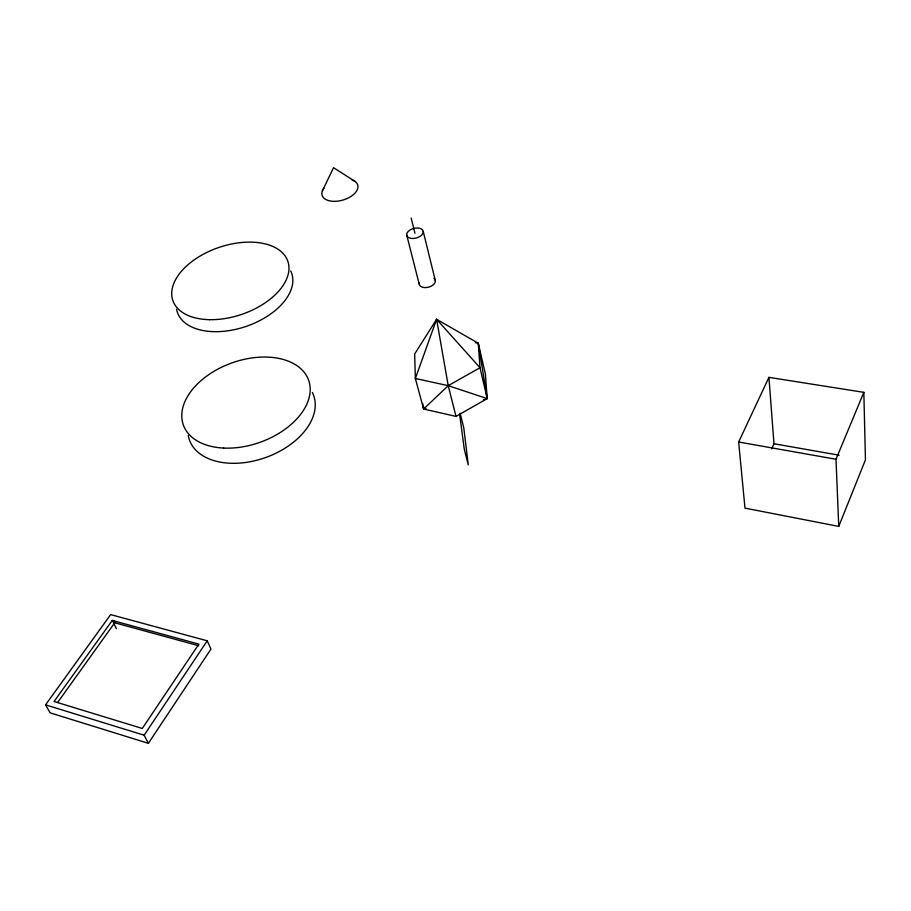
<?xml version="1.0" encoding="UTF-8"?>
<svg xmlns="http://www.w3.org/2000/svg" width="911" height="911" viewBox="0 0 911 911"><rect width="100%" height="100%" fill="white"/><g stroke="black" fill="none" stroke-linecap="round" stroke-linejoin="round"><path stroke-width="1.37" d="M483.331 399.861L487.214 398.597L480.006 367.725L436.608 319.294L415.359 378.486L423.615 409.028L456.001 416.407L487.214 398.597L485.392 374.057L478.275 343.253L436.608 319.294L414.664 353.98L415.359 378.486L448.223 385.672L487.214 398.597L478.275 343.253L475.565 342.707M838.746 526.399L865.45 459.839L863.833 392.345L768.93 377.348L738.65 442.017L744.982 508.133L838.746 526.399L836.002 459.258L863.833 392.345M771.651 448.895L773.974 443.748L768.93 377.348M322.312 191.037L333.551 167.681L355.119 181.483M148.379 743.319L210.965 649.087L207.241 640.809L110.641 614.606L45.55 704.852L50.173 712.869L148.379 743.319L144.143 735.2L45.55 704.852M144.143 735.2L207.241 640.809M112.269 620.459L54.045 701.481L142.275 728.458L198.894 644.111L112.269 620.459L116.38 628.624M57.621 702.472L114.74 622.771L113.568 620.437M426.428 408.937L423.615 409.028L422.715 403.516M773.974 443.748L839.111 455.204M738.65 442.017L836.002 459.258M114.74 622.771L198.769 645.762M406.682 234.947L419.174 283.97M456.001 416.407L448.223 385.672L436.608 319.294M460.112 413.195L463.779 427.874L468.265 464.872L464.246 448.998L459.691 414.721M411.168 218.048L414.96 233.216M423.251 231.485A8.484 4.965 -14.6 0 1 411.351 238.397A8.484 4.965 -14.6 0 1 410.303 229.811A8.484 4.965 -14.6 0 1 423.251 231.485L435.344 280.645M478.275 343.253L480.006 367.725L448.223 385.672L423.615 409.028L423.524 406.295M433.943 278.367A8.267 5.022 -14.5 0 1 428.91 287.079A8.267 5.022 -14.5 0 1 419.299 282.626M352.101 179.945A18.55 10.385 -15.9 0 1 354.174 193.929A18.55 10.385 -15.9 0 1 330.055 200.955A18.55 10.385 -15.9 0 1 323.986 188.133M312.371 392.47A65.968 42.225 -19.8 0 1 264.714 457.869A65.968 42.225 -19.8 0 1 188.281 435.492M290.689 270.931A60.388 35.472 -18.8 0 1 245.628 326.571A60.388 35.472 -18.8 0 1 176.597 309.284M223.685 448.064A66.526 42.122 -19.7 0 0 309.284 382.313A66.526 42.122 -19.7 0 0 204.975 377.393A66.526 42.122 -19.7 0 0 223.685 448.064M209.45 319.67A60.764 35.37 -18.8 0 0 288.24 262.584A60.764 35.37 -18.8 0 0 193.303 260.512A60.764 35.37 -18.8 0 0 209.45 319.67"/></g></svg>
